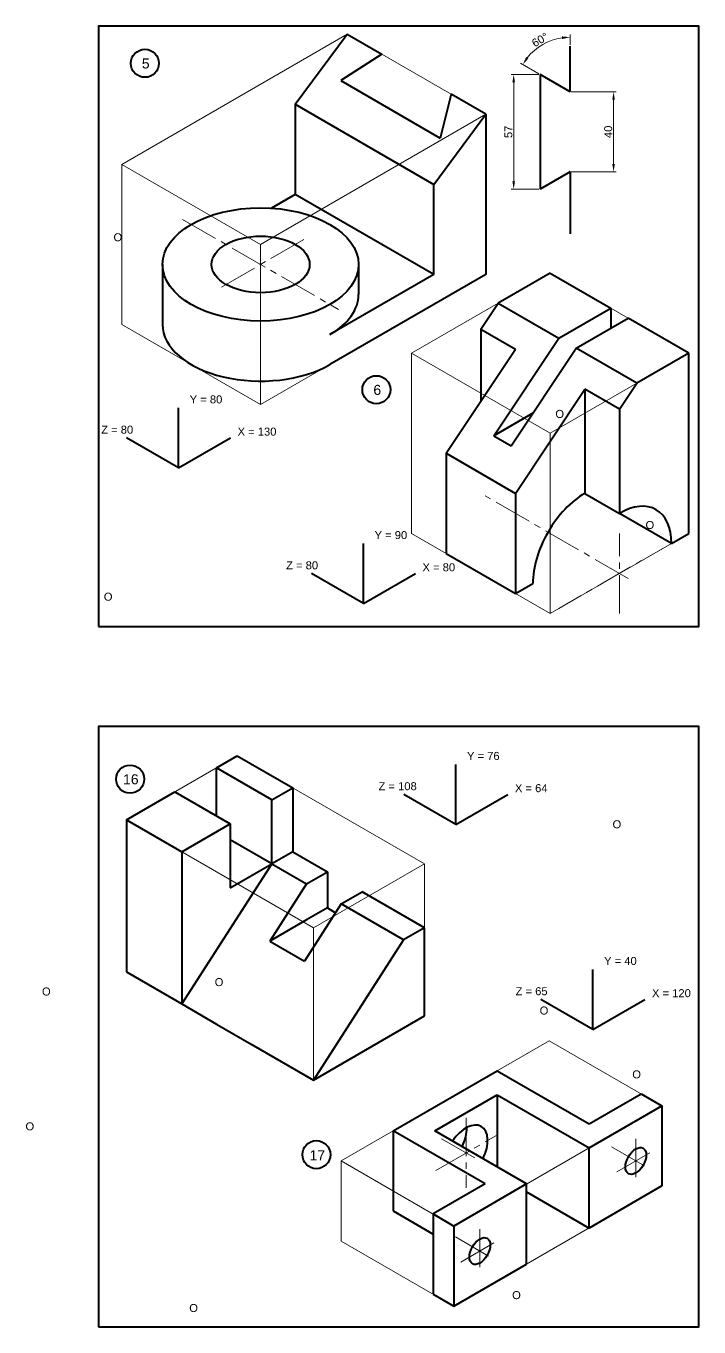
# Model space of a CAD drawing. Header units: millimetres. Extents: x 0 to 2304, y 0 to 1350.
# Drawn here: x 664 to 1000, y 700 to 1350 of the extents above; entities that cross this region are included whole.
import ezdxf

# ---------------------------------------------------------------- set-up
doc = ezdxf.new("R2010")
doc.units = ezdxf.units.MM
doc.linetypes.add('CENTER2', pattern=[28.575, 19.05, -3.175, 3.175, -3.175])
for name, color, linetype, lineweight in [('Centre', 1, 'CENTER2', 20), ('Dim and Hatch', 6, 'Continuous', 20), ('Object', 2, 'Continuous', 40), ('Projection', 5, 'Continuous', 5)]:
    doc.layers.add(name, color=color, linetype=linetype, lineweight=lineweight)
doc.styles.get("Standard").update_dxf_attribs({"font": 'arial.ttf'})
doc.dimstyles.new('ISO-25', dxfattribs={"dimtxt": 4, "dimasz": 4, "dimexe": 1.25, "dimexo": 0.625, "dimtad": 1, "dimtoh": 1, "dimdec": 0, "dimtxsty": 'Standard', "dimcen": 2.5, "dimclrd": 256, "dimclre": 256, "dimclrt": 256, "dimadec": 0, "dimazin": 0, "dimtfac": 1, "dimtdec": 0, "dimtmove": 0, "dimatfit": 2, "dimfxl": 1, "dimlwd": -1, "dimlwe": -1, "dimarcsym": 0})

# ---------------------------------------------------------------- blocks, each defined once
blk = doc.blocks.new('*D8')
at = {"layer": 'Defpoints', "color": 0, "transparency": 16777216}
for p in [(935.58, 1317.13), (935.58, 1277.13), (957.32, 1277.13)]:
    blk.add_point(p, dxfattribs=at)
at = {"layer": 'Dim and Hatch', "transparency": 16777216}
for p, q in [((936.21, 1317.13), (958.57, 1317.13)), ((957.32, 1313.13), (957.32, 1281.13)), ((936.21, 1277.13), (958.57, 1277.13))]:
    blk.add_line(p, q, dxfattribs=at)
for points in [[(956.65, 1313.13), (957.98, 1313.13), (957.32, 1317.13)], [(956.65, 1281.13), (957.98, 1281.13), (957.32, 1277.13)]]:
    blk.add_solid(points, dxfattribs=at)
at = {"layer": 'Dim and Hatch', "transparency": 16777216, "insert": (954.65, 1297.13), "char_height": 4, "attachment_point": 5, "rotation": 90}
blk.add_mtext('40', dxfattribs=at)
blk = doc.blocks.new('*D9')
at = {"layer": 'Defpoints', "color": 0, "transparency": 16777216}
for p in [(920.58, 1325.79), (907.4, 1268.47), (920.58, 1268.47)]:
    blk.add_point(p, dxfattribs=at)
at = {"layer": 'Dim and Hatch', "transparency": 16777216}
for p, q in [((919.96, 1325.79), (906.15, 1325.79)), ((907.4, 1321.79), (907.4, 1272.47)), ((919.96, 1268.47), (906.15, 1268.47))]:
    blk.add_line(p, q, dxfattribs=at)
for points in [[(906.74, 1321.79), (908.07, 1321.79), (907.4, 1325.79)], [(906.74, 1272.47), (908.07, 1272.47), (907.4, 1268.47)]]:
    blk.add_solid(points, dxfattribs=at)
at = {"layer": 'Dim and Hatch', "transparency": 16777216, "insert": (904.75, 1297.13), "char_height": 4, "attachment_point": 5, "rotation": 90}
blk.add_mtext('57', dxfattribs=at)
blk = doc.blocks.new('*D10')
at = {"layer": 'Defpoints', "color": 0, "transparency": 16777216}
for p in [(926.24, 1342.79), (935.58, 1339.92), (920.58, 1325.79), (935.58, 1317.13), (935.58, 1317.13)]:
    blk.add_point(p, dxfattribs=at)
at = {"layer": 'Dim and Hatch', "transparency": 16777216}
for p, q in [((935.58, 1340.55), (935.58, 1345.69)), ((920.04, 1326.1), (910.85, 1331.41))]:
    blk.add_line(p, q, dxfattribs=at)
blk.add_arc((935.58, 1317.13), 27.31, 98.40032, 141.59968, dxfattribs=at)
for points in [[(931.54, 1344.81), (931.64, 1343.48), (935.58, 1344.44)], [(914.73, 1333.72), (913.63, 1334.47), (911.93, 1330.78)]]:
    blk.add_solid(points, dxfattribs=at)
at = {"layer": 'Dim and Hatch', "transparency": 16777216, "insert": (920.6, 1343.09), "char_height": 4, "attachment_point": 5, "rotation": 30}
blk.add_mtext('60°', dxfattribs=at)

msp = doc.modelspace()

# ---------------------------------------------------------------- linework, layer by layer
at = {"layer": 'Centre'}
for p, q in [((741.957397, 1253.3768), (819.899683, 1208.3768)), ((802.579175, 1243.3768), (759.277905, 1218.3768)), ((780.92854, 1235.8768), (780.92854, 1195.8768)), ((964.581889, 1074.008052), (890.969729, 1116.508052)), ((990.562651, 1094.008052), (929.940872, 1059.008052)), ((960.251762, 1056.508052), (960.251762, 1096.508052)), ((883.581776, 804.449206), (883.581776, 769.449206)), ((868.426331, 778.199206), (898.73722, 795.699206)), ((887.911903, 784.449206), (868.859344, 795.449206)), ((968.452265, 793.949206), (968.452265, 771.949206)), ((972.782392, 780.449206), (953.729833, 791.449206)), ((958.925986, 777.449206), (977.978545, 788.449206)), ((890.509979, 748.949206), (890.509979, 726.949206)), ((894.840106, 735.449206), (875.787547, 746.449206)), ((880.9837, 732.449206), (900.036258, 743.449206))]:
    msp.add_line(p, q, dxfattribs=at)
at = {"layer": 'Object'}
for p, q in [((798.249048, 1310.8768), (824.22981, 1345.8768)), ((824.22981, 1345.8768), (841.550318, 1335.8768)), ((935.582819, 1317.129465), (935.582819, 1339.921434)), ((841.550318, 1335.8768), (821.059941, 1322.706925)), ((821.059941, 1322.706925), (870.70095, 1294.046675)), ((920.582819, 1325.789719), (920.582819, 1268.469211)), ((935.582819, 1317.129465), (920.582819, 1325.789719)), ((876.191334, 1315.8768), (870.70095, 1294.046675)), ((893.511842, 1305.8768), (876.191334, 1315.8768)), ((798.249048, 1310.8768), (867.53108, 1270.8768)), ((798.249048, 1310.8768), (798.249048, 1265.8768)), ((867.53108, 1270.8768), (893.511842, 1305.8768)), ((893.511842, 1305.8768), (893.511842, 1225.8768)), ((935.582819, 1277.129465), (920.582819, 1268.469211)), ((935.582819, 1277.129465), (935.582819, 1246.09033)), ((867.53108, 1225.8768), (867.53108, 1270.8768)), ((798.249048, 1265.8768), (786.319539, 1258.989295)), ((867.53108, 1225.8768), (798.249048, 1265.8768)), ((731.938745, 1230.8768), (731.938745, 1200.8768)), ((829.918335, 1230.8768), (829.918335, 1215.8768)), ((893.511842, 1225.8768), (815.569556, 1180.8768)), ((867.53108, 1225.8768), (815.569556, 1195.8768)), ((925.610745, 1226.508052), (899.629983, 1211.508052)), ((925.610745, 1226.508052), (955.921635, 1209.008052)), ((890.969729, 1198.508052), (899.629983, 1211.508052)), ((899.629983, 1211.508052), (929.940872, 1194.008052)), ((929.940872, 1194.008052), (955.921635, 1209.008052)), ((955.921635, 1209.008052), (955.921635, 1199.008052)), ((938.601126, 1189.008052), (964.581889, 1204.008052)), ((994.892778, 1186.508052), (964.581889, 1204.008052)), ((890.969729, 1198.508052), (908.290237, 1188.508052)), ((890.969729, 1198.508052), (890.969729, 1162.508052)), ((897.46492, 1145.258052), (929.940872, 1194.008052)), ((873.649221, 1136.508052), (908.290237, 1188.508052)), ((906.125174, 1140.258052), (938.601126, 1189.008052)), ((968.912016, 1171.508052), (938.601126, 1189.008052)), ((994.892778, 1186.508052), (968.912016, 1171.508052)), ((994.892778, 1096.508052), (994.892778, 1186.508052)), ((960.251762, 1158.508052), (968.912016, 1171.508052)), ((908.290237, 1116.508052), (942.931254, 1168.508052)), ((960.251762, 1158.508052), (942.931254, 1168.508052)), ((942.931254, 1168.508052), (942.931254, 1116.508052)), ((739.932767, 1129.197929), (739.932767, 1159.197929)), ((960.251762, 1158.508052), (960.251762, 1106.508052)), ((916.950491, 1156.508052), (897.46492, 1145.258052)), ((739.932767, 1129.197929), (713.952005, 1144.197929)), ((739.932767, 1129.197929), (765.913529, 1144.197929)), ((897.46492, 1145.258052), (906.125174, 1140.258052)), ((873.649221, 1136.508052), (873.649221, 1086.508052)), ((873.649221, 1136.508052), (908.290237, 1116.508052)), ((908.290237, 1116.508052), (908.290237, 1066.508052)), ((942.931254, 1116.508052), (960.251762, 1106.508052)), ((986.232524, 1091.508052), (960.251762, 1106.508052)), ((986.232524, 1091.508052), (994.892778, 1096.508052)), ((832.327338, 1061.414364), (832.327338, 1091.414364)), ((873.649221, 1086.508052), (908.290237, 1066.508052)), ((832.327338, 1061.414364), (806.346576, 1076.414364)), ((832.327338, 1061.414364), (858.308101, 1076.414364)), ((908.290237, 1066.508052), (916.950491, 1071.508052)), ((758.886654, 979.375863), (769.278959, 985.375863)), ((769.278959, 985.375863), (796.991772, 969.375863)), ((758.886654, 955.375863), (758.886654, 979.375863)), ((786.599467, 963.375863), (758.886654, 979.375863)), ((878.513873, 951.058565), (878.513873, 981.058565)), ((786.599467, 963.375863), (796.991772, 969.375863)), ((796.991772, 969.375863), (796.991772, 937.375863)), ((713.853333, 953.375863), (738.102044, 967.375863)), ((738.102044, 967.375863), (765.814857, 951.375863)), ((786.599467, 931.375863), (786.599467, 963.375863)), ((878.513873, 951.058565), (852.53311, 966.058565)), ((878.513873, 951.058565), (904.494635, 966.058565)), ((713.853333, 953.375863), (713.853333, 877.375863)), ((713.853333, 953.375863), (741.566146, 937.375863)), ((741.566146, 937.375863), (765.814857, 951.375863)), ((765.814857, 951.375863), (765.814857, 919.375863)), ((786.599467, 931.375863), (765.814857, 943.375863)), ((741.566146, 937.375863), (741.566146, 861.375863)), ((796.991772, 937.375863), (786.599467, 931.375863)), ((796.991772, 937.375863), (814.31228, 927.375863)), ((786.599467, 931.375863), (741.566146, 861.375863)), ((765.814857, 919.375863), (786.599467, 931.375863)), ((786.599467, 931.375863), (803.919975, 921.375863)), ((803.919975, 921.375863), (814.31228, 927.375863)), ((814.31228, 927.375863), (814.31228, 909.375863)), ((803.919975, 921.375863), (785.497253, 892.7395)), ((821.240483, 911.375863), (831.632788, 917.375863)), ((862.809702, 899.375863), (831.632788, 917.375863)), ((821.240483, 911.375863), (802.817761, 882.7395)), ((852.417398, 893.375863), (821.240483, 911.375863)), ((814.31228, 909.375863), (803.919975, 903.375863)), ((814.31228, 909.375863), (818.425901, 907.000863)), ((803.919975, 903.375863), (785.497253, 892.7395)), ((862.809702, 899.375863), (852.417398, 893.375863)), ((862.809702, 855.375863), (862.809702, 899.375863)), ((785.497253, 892.7395), (802.817761, 882.7395)), ((852.417398, 893.375863), (807.384077, 823.375863)), ((947.007839, 848.627338), (947.007839, 878.627338)), ((713.853333, 877.375863), (741.566146, 861.375863)), ((741.566146, 861.375863), (758.886654, 851.375863)), ((947.007839, 848.627338), (921.027077, 863.627338)), ((947.007839, 848.627338), (972.988601, 863.627338)), ((807.384077, 823.375863), (862.809702, 855.375863)), ((758.886654, 851.375863), (776.207162, 841.375863)), ((776.207162, 841.375863), (807.384077, 823.375863)), ((847.208709, 797.949206), (899.170233, 827.949206)), ((899.170233, 827.949206), (945.069579, 801.449206)), ((867.993319, 797.949206), (899.170233, 815.949206)), ((899.170233, 815.949206), (945.069579, 789.449206)), ((899.170233, 815.949206), (899.170233, 779.949206)), ((945.069579, 801.449206), (971.050342, 816.449206)), ((971.050342, 816.449206), (981.442646, 810.449206)), ((945.069579, 789.449206), (981.442646, 810.449206)), ((981.442646, 810.449206), (981.442646, 770.449206)), ((893.108055, 771.449206), (847.208709, 797.949206)), ((847.208709, 797.949206), (847.208709, 757.949206)), ((913.892665, 771.449206), (867.993319, 797.949206)), ((945.069579, 749.449206), (945.069579, 789.449206)), ((893.108055, 771.449206), (867.127293, 756.449206)), ((913.892665, 771.449206), (877.519598, 750.449206)), ((913.892665, 731.449206), (913.892665, 771.449206)), ((913.892665, 767.449206), (945.069579, 749.449206)), ((981.442646, 770.449206), (945.069579, 749.449206)), ((847.208709, 757.949206), (867.127293, 746.449206)), ((867.127293, 756.449206), (867.127293, 716.449206)), ((867.127293, 756.449206), (877.519598, 750.449206)), ((877.519598, 750.449206), (877.519598, 710.449206)), ((877.519598, 710.449206), (913.892665, 731.449206)), ((867.127293, 716.449206), (877.519598, 710.449206))]:
    msp.add_line(p, q, dxfattribs=at)
for points in [[(700, 1050), (1000, 1050), (1000, 1350), (700, 1350)], [(700, 700), (1000, 700), (1000, 1000), (700, 1000)]]:
    msp.add_lwpolyline(points, close=True, dxfattribs=at)
for centre in [(723.117661, 1331.372519), (838.797743, 1168.281309), (715.737129, 973.722646), (808.821898, 786.093704)]:
    msp.add_circle(centre, 7, dxfattribs=at)
for centre, major_axis in [((780.92854, 1230.8768), (-48.989795, 0)), ((780.92854, 1230.8768), (-24.494897, 0)), ((968.452265, 782.949206), (-3.674235, -6.363961)), ((890.509979, 737.949206), (-3.674235, -6.363961))]:
    msp.add_ellipse(centre, major_axis=major_axis, ratio=0.5773502692, dxfattribs=at)
for centre, major_axis, start_param, end_param in [((780.92854, 1215.8768), (-48.989795, 0), 8.6393797974, 9.4247779608), ((780.92854, 1200.8768), (-48.989795, 0), 6.2831853072, 8.6393797974), ((942.931254, 1086.508052), (-18.371173, -31.819805), 3.926990817, 5.4977871438), ((960.251762, 1076.508052), (-18.371173, -31.819805), 2.3561944902, 3.926990817), ((883.581776, 786.949206), (-7.654655, -13.258252), 7.967361479, 10.8821944425), ((873.189471, 792.949206), (-7.654655, -13.258252), 7.967361479, 8.6786200664)]:
    msp.add_ellipse(centre, major_axis=major_axis, ratio=0.5773502692, start_param=start_param, end_param=end_param, dxfattribs=at)
at = {"layer": 'Projection'}
for p, q in [((711.646508, 1280.8768), (824.22981, 1345.8768)), ((824.22981, 1345.8768), (893.511842, 1305.8768)), ((780.92854, 1240.8768), (893.511842, 1305.8768)), ((893.511842, 1305.8768), (893.511842, 1225.8768)), ((780.92854, 1240.8768), (711.646508, 1280.8768)), ((711.646508, 1280.8768), (711.646508, 1200.8768)), ((780.92854, 1240.8768), (780.92854, 1160.8768)), ((780.92854, 1160.8768), (893.511842, 1225.8768)), ((856.328713, 1186.508052), (925.610745, 1226.508052)), ((925.610745, 1226.508052), (994.892778, 1186.508052)), ((711.646508, 1200.8768), (780.92854, 1160.8768)), ((856.328713, 1096.508052), (856.328713, 1186.508052)), ((856.328713, 1186.508052), (925.610745, 1146.508052)), ((925.610745, 1146.508052), (994.892778, 1186.508052)), ((994.892778, 1186.508052), (994.892778, 1096.508052)), ((925.610745, 1146.508052), (925.610745, 1056.508052)), ((856.328713, 1096.508052), (925.610745, 1056.508052)), ((925.610745, 1056.508052), (994.892778, 1096.508052)), ((769.278959, 985.375863), (713.853333, 953.375863)), ((862.809702, 931.375863), (769.278959, 985.375863)), ((807.384077, 899.375863), (713.853333, 953.375863)), ((713.853333, 953.375863), (713.853333, 877.375863)), ((862.809702, 931.375863), (807.384077, 899.375863)), ((862.809702, 855.375863), (862.809702, 931.375863)), ((807.384077, 899.375863), (807.384077, 823.375863)), ((807.384077, 823.375863), (713.853333, 877.375863)), ((807.384077, 823.375863), (862.809702, 855.375863)), ((821.227947, 782.949206), (925.150995, 842.949206)), ((925.150995, 842.949206), (981.442646, 810.449206)), ((877.519598, 750.449206), (981.442646, 810.449206)), ((981.442646, 810.449206), (981.442646, 770.449206)), ((821.227947, 742.949206), (821.227947, 782.949206)), ((821.227947, 782.949206), (877.519598, 750.449206)), ((877.519598, 710.449206), (981.442646, 770.449206)), ((877.519598, 750.449206), (877.519598, 710.449206)), ((821.227947, 742.949206), (877.519598, 710.449206))]:
    msp.add_line(p, q, dxfattribs=at)

# ---------------------------------------------------------------- texts
at = {"layer": 'Object'}
for s, p in [('Y = 80', (745.49897, 1161.449568)), ('Z = 80', (701.282864, 1146.321659)), ('X = 130', (769.439186, 1145.345663)), ('Y = 90', (837.893541, 1093.666004)), ('Z = 80', (793.677436, 1078.538095)), ('X = 80', (861.833758, 1077.562098)), ('Y = 76', (884.080075, 983.310204)), ('Z = 108', (839.86397, 968.182295)), ('X = 64', (908.020292, 967.206299)), ('Y = 40', (952.574042, 880.878977)), ('Z = 65', (908.357936, 865.751068)), ('X = 120', (976.514258, 864.775071))]:
    msp.add_text(s, height=4, dxfattribs=at).set_placement(p)
at = {"layer": 'Object', "char_height": 5, "attachment_point": 1}
for s, insert in [('5', (721.613631, 1333.787932)), ('6', (837.293713, 1170.696722)), ('16', (712.201812, 976.138059)), ('17', (805.396375, 788.287609))]:
    msp.add_mtext_dynamic_manual_height_columns(s, width=42.32929408, gutter_width=25, heights=[0], dxfattribs=dict(at, insert=insert))
at = {"layer": 'Object', "char_height": 2.5, "attachment_point": 1}
for insert in [(197.436065, 1246.454399), (418.253507, 1158.185643), (463.28386, 1102.710156), (192.593299, 1066.886932), (446.805484, 953.16301), (248.007949, 874.31295), (161.693032, 869.607297), (410.386584, 860.106637), (456.67294, 828.209037), (153.453709, 802.228119), (396.620595, 717.926822), (235.27756, 711.470163)]:
    msp.add_mtext('^I^I^I^I^I^I^I^I^I^I^I^I^I^I^I^I^I^I^I^I^I^I^I^I^I^I^I^I^I^I^I^I^I^I^I^I^I^I^I^I^I^I^I^I^I^I^I^I^I^I^I{\\H1.6x;O}', dxfattribs=dict(at, insert=insert))

# ---------------------------------------------------------------- dimensions: what is measured, and where the dimension line sits
at = {"layer": 'Dim and Hatch'}
dim = msp.add_angular_dim_2l(base=(926.243232, 1342.789768), line1=((935.582819, 1317.129465), (935.582819, 1339.921434)), line2=((935.582819, 1317.129465), (920.582819, 1325.789719)), dimstyle='ISO-25', dxfattribs=at)
dim.commit()
dim.dimension.update_dxf_attribs({"geometry": '*D10', "text_midpoint": (920.595611, 1343.088071)})
for base, p1, p2, picture, middle in [((907.404421, 1268.469211), (920.582819, 1325.789719), (920.582819, 1268.469211), '*D9', (904.745315, 1297.129465)), ((957.316376, 1277.129465), (935.582819, 1317.129465), (935.582819, 1277.129465), '*D8', (954.649084, 1297.129465))]:
    dim = msp.add_linear_dim(base=base, p1=p1, p2=p2, angle=90, dimstyle='ISO-25', dxfattribs=at)
    dim.commit()
    dim.dimension.update_dxf_attribs({"geometry": picture, "text_midpoint": middle})

doc.saveas('drawing.dxf')
